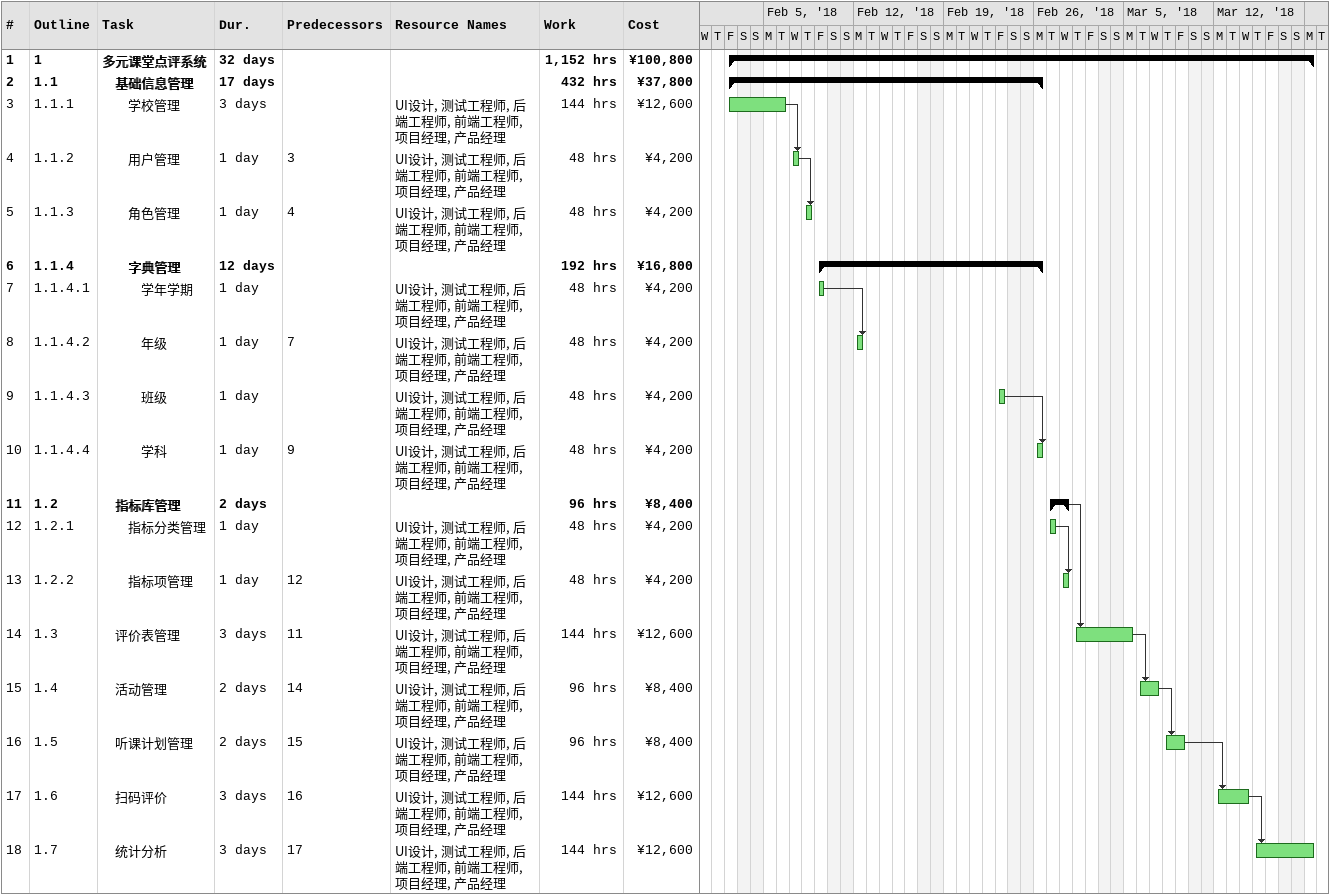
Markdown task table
| ID | WBS | Task | Duration | Start | Finish | Predecessors | Resources | Work (h) | Cost (¥) |
|---|---|---|---|---|---|---|---|---|---|
| 1 | 1 | **多元课堂点评系统** | 32d | 2018-02-02 | 2018-03-19 |  |  | 1152 | 100800 |
| 2 | 1.1 | **基础信息管理** | 17d | 2018-02-02 | 2018-02-26 |  |  | 432 | 37800 |
| 3 | 1.1.1 | 学校管理 | 3d | 2018-02-02 | 2018-02-06 |  | UI设计, 测试工程师, 后端工程师, 前端工程师, 项目经理, 产品经理 | 144 | 12600 |
| 4 | 1.1.2 | 用户管理 | 1d | 2018-02-07 | 2018-02-07 | 3 | UI设计, 测试工程师, 后端工程师, 前端工程师, 项目经理, 产品经理 | 48 | 4200 |
| 5 | 1.1.3 | 角色管理 | 1d | 2018-02-08 | 2018-02-08 | 4 | UI设计, 测试工程师, 后端工程师, 前端工程师, 项目经理, 产品经理 | 48 | 4200 |
| 6 | 1.1.4 | **字典管理** | 12d | 2018-02-09 | 2018-02-26 |  |  | 192 | 16800 |
| 7 | 1.1.4.1 | 学年学期 | 1d | 2018-02-09 | 2018-02-09 |  | UI设计, 测试工程师, 后端工程师, 前端工程师, 项目经理, 产品经理 | 48 | 4200 |
| 8 | 1.1.4.2 | 年级 | 1d | 2018-02-12 | 2018-02-12 | 7 | UI设计, 测试工程师, 后端工程师, 前端工程师, 项目经理, 产品经理 | 48 | 4200 |
| 9 | 1.1.4.3 | 班级 | 1d | 2018-02-23 | 2018-02-23 |  | UI设计, 测试工程师, 后端工程师, 前端工程师, 项目经理, 产品经理 | 48 | 4200 |
| 10 | 1.1.4.4 | 学科 | 1d | 2018-02-26 | 2018-02-26 | 9 | UI设计, 测试工程师, 后端工程师, 前端工程师, 项目经理, 产品经理 | 48 | 4200 |
| 11 | 1.2 | **指标库管理** | 2d | 2018-02-27 | 2018-02-28 |  |  | 96 | 8400 |
| 12 | 1.2.1 | 指标分类管理 | 1d | 2018-02-27 | 2018-02-27 |  | UI设计, 测试工程师, 后端工程师, 前端工程师, 项目经理, 产品经理 | 48 | 4200 |
| 13 | 1.2.2 | 指标项管理 | 1d | 2018-02-28 | 2018-02-28 | 12 | UI设计, 测试工程师, 后端工程师, 前端工程师, 项目经理, 产品经理 | 48 | 4200 |
| 14 | 1.3 | 评价表管理 | 3d | 2018-03-01 | 2018-03-05 | 11 | UI设计, 测试工程师, 后端工程师, 前端工程师, 项目经理, 产品经理 | 144 | 12600 |
| 15 | 1.4 | 活动管理 | 2d | 2018-03-06 | 2018-03-07 | 14 | UI设计, 测试工程师, 后端工程师, 前端工程师, 项目经理, 产品经理 | 96 | 8400 |
| 16 | 1.5 | 听课计划管理 | 2d | 2018-03-08 | 2018-03-09 | 15 | UI设计, 测试工程师, 后端工程师, 前端工程师, 项目经理, 产品经理 | 96 | 8400 |
| 17 | 1.6 | 扫码评价 | 3d | 2018-03-12 | 2018-03-14 | 16 | UI设计, 测试工程师, 后端工程师, 前端工程师, 项目经理, 产品经理 | 144 | 12600 |
| 18 | 1.7 | 统计分析 | 3d | 2018-03-15 | 2018-03-19 | 17 | UI设计, 测试工程师, 后端工程师, 前端工程师, 项目经理, 产品经理 | 144 | 12600 |
